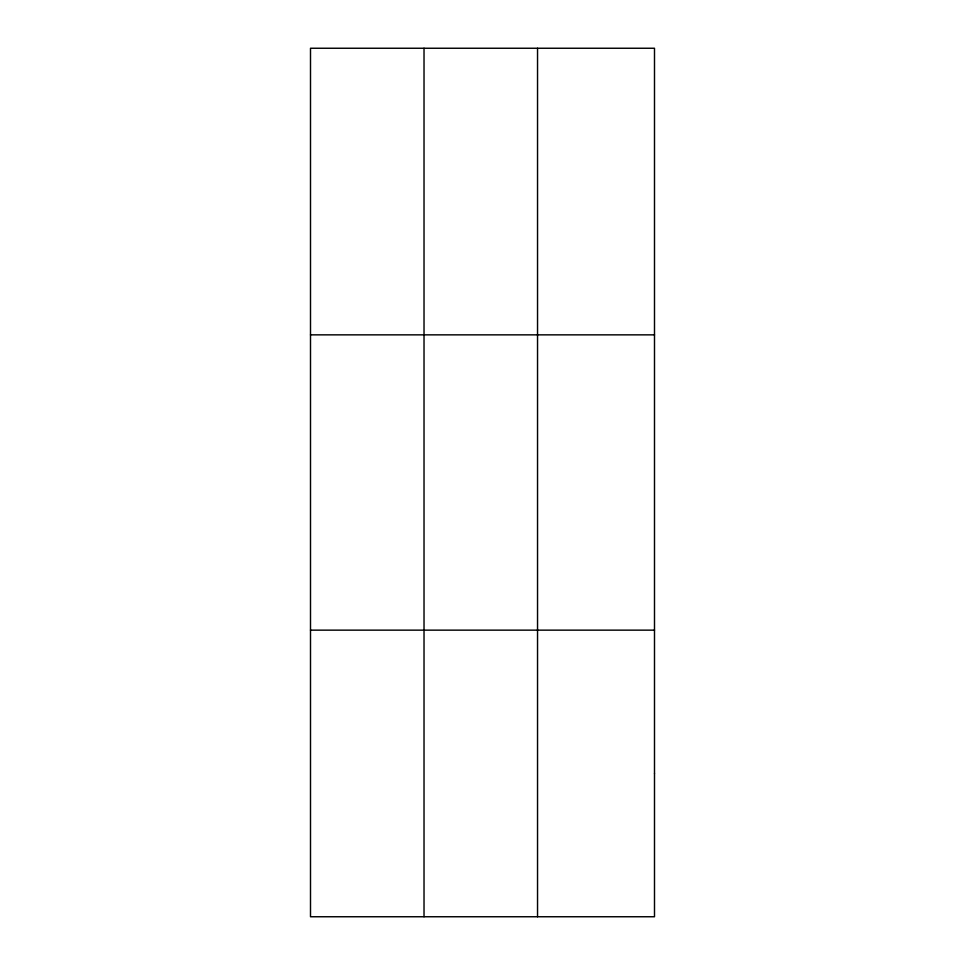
<?xml version="1.0" encoding="UTF-8"?>
<svg xmlns="http://www.w3.org/2000/svg" width="965" height="965" viewBox="0 0 965 965"><rect width="100%" height="100%" fill="white"/><g stroke="black" fill="none" stroke-linecap="round" stroke-linejoin="round"><path stroke-width="1.45" d="M424.021 916.75L424.021 48.25M537.541 916.75L537.541 48.25M310.501 334.855L654.499 334.855M310.501 630.145L654.499 630.145M654.499 773.448L654.499 916.75L310.501 916.75L310.501 48.25L654.499 48.25L654.499 773.448"/></g></svg>
